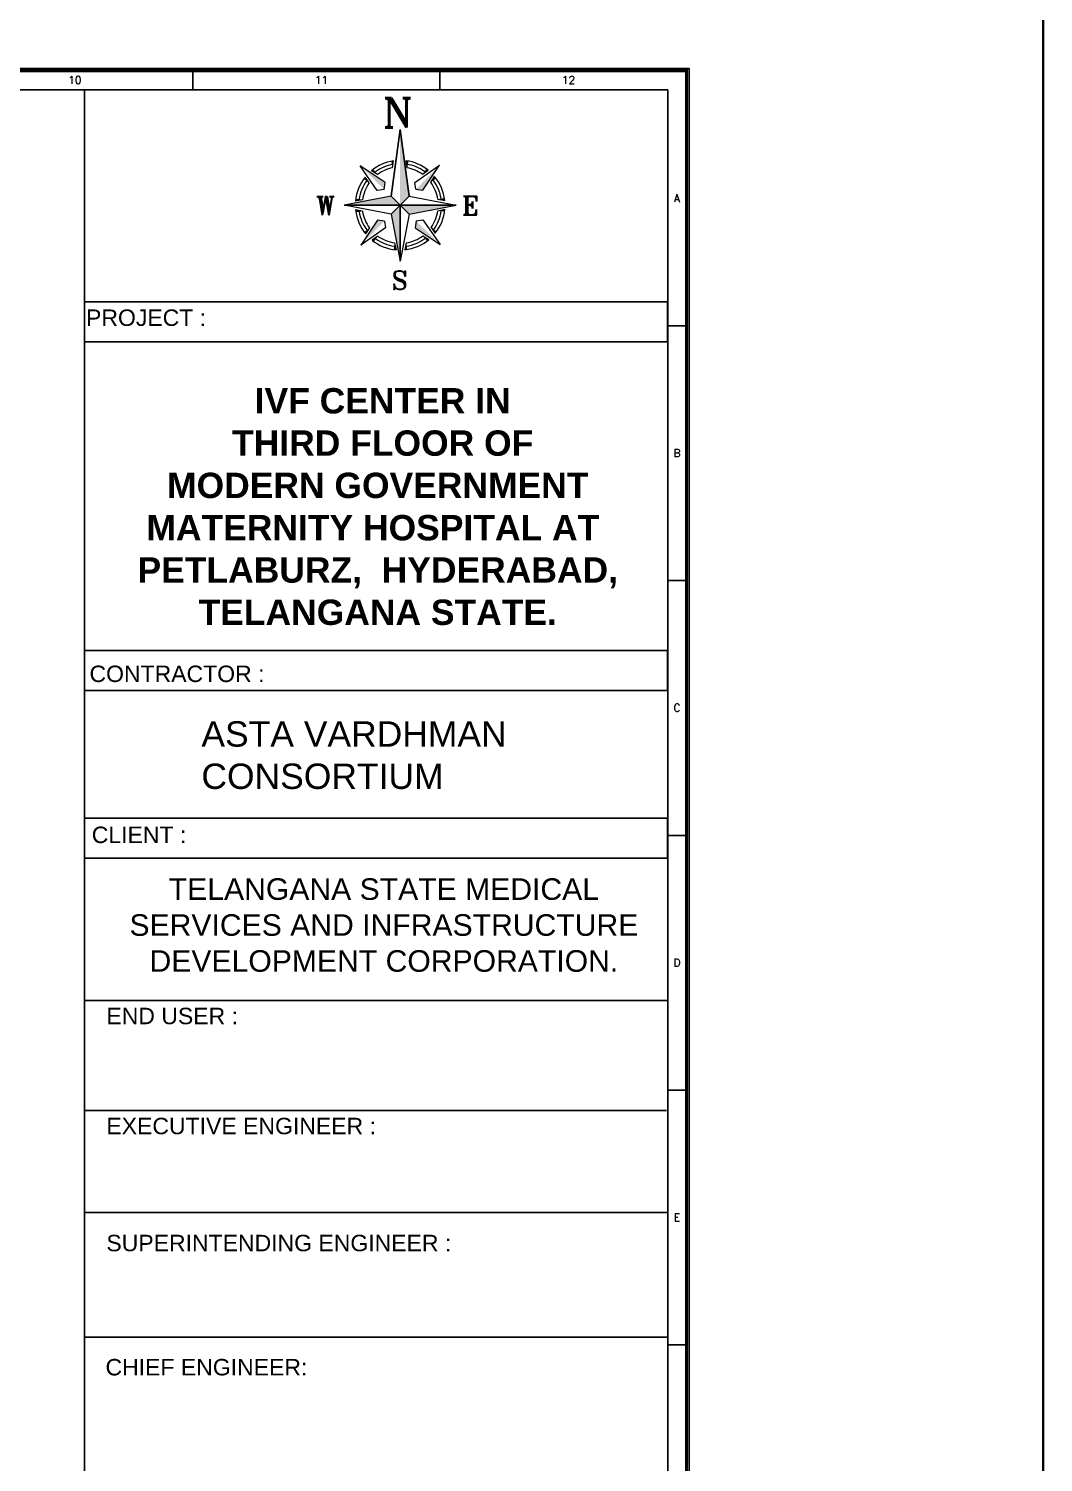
# Model space of a CAD drawing. Header units: millimetres. Extents: x 1380494 to 2061523, y -305664 to -174999.
# Drawn here: x 1937590 to 1955584, y -287881 to -262453 of the extents above; entities that cross this region are included whole.
import ezdxf
from ezdxf.enums import TextEntityAlignment as Align

# ---------------------------------------------------------------- set-up
doc = ezdxf.new("R2010")
doc.units = ezdxf.units.MM
doc.header["$LTSCALE"] = 600
doc.header["$MEASUREMENT"] = 0
doc.layers.add('AREA', color=193, linetype='Continuous', plot=False)
doc.layers.add('P-Wall', color=250, linetype='Continuous', lineweight=35)
for name, color, linetype in [('TEXT', 250, 'Continuous'), ('TITLE', 7, 'Continuous'), ('walls', 1, 'Continuous')]:
    doc.layers.add(name, color=color, linetype=linetype)
doc.styles.add('ARIAL', font='arial.ttf')
doc.styles.add('ROMANS', font='romans.shx')
doc.styles.add('RT', font='romant.shx')

# ---------------------------------------------------------------- blocks, each defined once
blk = doc.blocks.new('A$C66962185')
at = {"layer": 'TITLE', "color": 7}
for p, q in [((302.47, -140930.66), (302.47, -140928.36)), ((332.74, -140930.66), (332.74, -140928.36)), ((363, -140959.61), (360.7, -140959.61)), ((363, -140990.86), (360.7, -140990.86)), ((363, -141022.1), (360.7, -141022.1)), ((363, -141053.35), (360.7, -141053.35)), ((363, -141084.59), (360.7, -141084.59))]:
    blk.add_line(p, q, dxfattribs=at)
at = {"layer": 'TITLE'}
for p in [(2.14, -140930.66), (360.7, -141176.03)]:
    blk.add_line(p, (360.7, -140930.66), dxfattribs=at)
at = {"layer": 'TITLE', "color": 7, "const_width": 0.355}
blk.add_lwpolyline([(363, -140928.36), (363, -141178.33), (0, -141178.33), (0, -140928.36)], close=True, dxfattribs=at)
at = {"layer": 'TITLE', "color": 7, "style": 'ROMANS'}
for s, p in [('10', (287.99, -140929.48)), ('11', (318.25, -140929.48)), ('12', (348.51, -140929.48)), ('A', (361.83, -140943.96)), ('B', (361.83, -140975.21)), ('C', (361.83, -141006.45)), ('D', (361.83, -141037.7)), ('E', (361.83, -141068.94))]:
    blk.add_text(s, height=0.952, dxfattribs=at).set_placement(p, align=Align.MIDDLE)
blk = doc.blocks.new('A$C772B36EA')
at = {"layer": 'TITLE', "color": 5}
for p in [(-343, 338), (338, 343)]:
    blk.add_line(p, (0, 2877), dxfattribs=at)
at = {"layer": 'TITLE', "color": 8, "lineweight": 5}
for p, q in [((-287, 1418), (-252, 1683)), ((-287, 1418), (-252, 1683)), ((270, 1421), (233, 1686)), ((270, 1421), (233, 1686)), ((270, 1421), (233, 1686)), ((-566, 858), (-1516, 1493)), ((-866, 553), (-1516, 1493)), ((-865, 1160), (-1088, 1309)), ((553, 866), (1493, 1516)), ((847, 1173), (1068, 1326)), ((858, 566), (1493, 1516)), ((-1173, 847), (-1326, 1068)), ((-606, 597), (-866, 553)), ((-606, 597), (-566, 858)), ((597, 606), (553, 866)), ((597, 606), (858, 566)), ((1160, 865), (1309, 1088)), ((-343, 338), (-2128, 0)), ((-2128, 0), (0, 0)), ((0, 0), (-2128, 0)), ((-338, -343), (-2128, 0)), ((-1432, 209), (-1695, 156)), ((0, 0), (-343, 338)), ((-343, 338), (0, 0)), ((-338, -343), (0, 0)), ((0, 0), (-338, -343)), ((0, 0), (338, 343)), ((338, 343), (0, 0)), ((0, 0), (343, -338)), ((343, -338), (0, 0)), ((0, 0), (0, -2128)), ((0, -2128), (0, 0)), ((0, 0), (2128, 0)), ((2128, 0), (0, 0)), ((338, 343), (2128, 0)), ((343, -338), (2128, 0)), ((1428, 230), (1692, 182)), ((-1428, -230), (-1692, -182)), ((-338, -343), (0, -2128)), ((343, -338), (0, -2128)), ((1432, -209), (1695, -156)), ((-858, -566), (-1493, -1516)), ((-553, -866), (-1493, -1516)), ((-1160, -865), (-1309, -1088)), ((-597, -606), (-858, -566)), ((-597, -606), (-553, -866)), ((606, -597), (566, -858)), ((566, -858), (1516, -1493)), ((606, -597), (866, -553)), ((866, -553), (1516, -1493)), ((1173, -847), (1326, -1068)), ((-847, -1173), (-1068, -1326)), ((-209, -1432), (-156, -1695)), ((230, -1428), (182, -1692)), ((865, -1160), (1088, -1309))]:
    blk.add_line(p, q, dxfattribs=at)
for radius, start, end in [(1702, 98.5269, 129.7262), (1702, 51.1427, 82.1348), (1575, 99.8514, 126.7077), (1447, 101.4218, 126.7077), (1575, 54.1612, 80.8143), (1447, 54.1612, 79.2487), (1702, 141.1427, 174.7262), (1575, 144.1612, 171.7077), (1447, 144.1612, 171.7077), (1447, 9.1612, 36.7077), (1575, 9.1612, 36.7077), (1702, 6.1427, 39.7262), (1702, 186.1427, 219.7262), (1575, 189.1612, 216.7077), (1447, 189.1612, 216.7077), (1447, 324.1612, 351.7077), (1575, 324.1612, 351.7077), (1702, 321.1427, 354.7262), (1702, 231.1427, 264.7262), (1575, 234.1612, 261.7077), (1447, 234.1612, 261.7077), (1702, 276.1427, 309.7262), (1447, 279.1612, 306.7077), (1575, 279.1612, 306.7077)]:
    blk.add_arc((0, 0), radius, start, end, dxfattribs=at)
at = {"layer": 'TITLE', "color": 5}
blk.add_solid([(0, 2877), (338, 343), (0, 0)], dxfattribs=at)
at = {"layer": 'TITLE', "color": 8, "lineweight": 5}
for points in [[(-252, 1683), (-340, 1668), (-287, 1418)], [(233, 1686), (320, 1672), (270, 1421)], [(-1516, 1493), (-566, 858), (-606, 597)], [(-1088, 1309), (-1017, 1365), (-865, 1160)], [(1493, 1516), (858, 566), (597, 606)], [(1068, 1326), (997, 1380), (847, 1173)], [(-1326, 1068), (-1380, 997), (-1173, 847)], [(1309, 1088), (1365, 1017), (1160, 865)], [(-2128, 0), (-343, 338), (0, 0)], [(-1684, 245), (-1695, 156), (-1432, 209)], [(0, -2128), (-338, -343), (0, 0)], [(2128, 0), (343, -338), (0, 0)], [(1680, 271), (1692, 182), (1428, 230)], [(-1680, -271), (-1692, -182), (-1428, -230)], [(1684, -245), (1695, -156), (1432, -209)], [(-1493, -1516), (-858, -566), (-597, -606)], [(-1309, -1088), (-1365, -1017), (-1160, -865)], [(1516, -1493), (566, -858), (606, -597)], [(1326, -1068), (1380, -997), (1173, -847)], [(-1068, -1326), (-997, -1380), (-847, -1173)], [(-245, -1684), (-156, -1695), (-209, -1432)], [(271, -1680), (182, -1692), (230, -1428)], [(1088, -1309), (1017, -1365), (865, -1160)]]:
    blk.add_solid(points, dxfattribs=at)

msp = doc.modelspace()

# ---------------------------------------------------------------- linework, layer by layer
at = {"ltscale": 2}
for p, q in [((1948924.9162, -279690.2016), (1938582.9636, -279690.2016)), ((1948898.6902, -281642.0638), (1938582.9636, -281642.0638)), ((1938582.9636, -283448.9133), (1948924.9163, -283448.9133)), ((1938582.9636, -285661.8986), (1948924.9163, -285661.8986))]:
    msp.add_line(p, q, dxfattribs=at)
at = {"layer": 'AREA'}
for points in [[(1896705.253, -263157.5048), (1949301.957, -263157.5048), (1949301.957, -299404.0197), (1896705.253, -299404.0197)], [(1896750.253, -263202.5048), (1949256.957, -263202.5048), (1949256.957, -299359.0197), (1896750.253, -299359.0197)]]:
    msp.add_lwpolyline(points, close=True, dxfattribs=at)
at = {"layer": 'P-Wall', "color": 30, "true_color": 0xf8991e}
msp.add_lwpolyline([(1889146.9428, -256240.3228), (1955584.2618, -256240.3228), (1955584.2618, -305663.5816), (1889146.9428, -305663.5816)], close=True, dxfattribs=at)
at = {"layer": 'TITLE'}
msp.add_line((1938582.9636, -263534.5455), (1938582.9636, -299026.979), dxfattribs=at)
for points in [[(1938582.9636, -267299.2764), (1948921.1536, -267299.2764), (1948921.1536, -268008.7601), (1938582.9636, -268008.7601)], [(1938582.9636, -273480.8254), (1948921.1536, -273480.8254), (1948921.1536, -274190.3091), (1938582.9636, -274190.3091)], [(1938582.9636, -276458.3974), (1948921.1536, -276458.3974), (1948921.1536, -277167.8811), (1938582.9636, -277167.8811)]]:
    msp.add_lwpolyline(points, close=True, dxfattribs=at)

# ---------------------------------------------------------------- block references
at = {"layer": 'TITLE', "xscale": 144.6465675549349, "yscale": 144.6465665108379, "zscale": 144.6465669265092}
msp.add_blockref('A$C66962185', (1896750.253, 20121601.5523), dxfattribs=at)
at = {"layer": 'walls', "xscale": 0.4672758229201079, "yscale": 0.46727599959292, "zscale": 0.4672758834301755}
msp.add_blockref('A$C772B36EA', (1944177.9843, -265583.214), dxfattribs=at)

# ---------------------------------------------------------------- texts
at = {"layer": 'TEXT', "color": 7, "style": 'RT'}
for s, p in [('W', (1942684.6603, -265760.3344)), ('E', (1945275.1526, -265752.4124)), ('S', (1944027.2423, -267080.0691))]:
    msp.add_text(s, height=329.2738, dxfattribs=at).set_placement(p)
at = {"layer": 'TITLE', "color": 5, "style": 'RT'}
msp.add_text('N', height=519.3415, dxfattribs=at).set_placement((1943869.966, -264204.8623))
at = {"layer": 'TITLE', "color": 7, "style": 'ARIAL'}
for s, height, p in [('PROJECT :', 291.90184, (1938607.2734, -267724.9666)), ('CONTRACTOR :', 291.901836, (1938668.5265, -274041.1438)), ('CLIENT :', 291.90184, (1938708.9417, -276897.2329))]:
    msp.add_text(s, height=height, dxfattribs=at).set_placement(p)
at = {"layer": 'TITLE', "style": 'ARIAL'}
for s, insert, char_height, width, attachment_point in [('\\fArial|b1|i0|c0|p34; IVF CENTER IN\\P THIRD FLOOR OF \\PMODERN GOVERNMENT MATERNITY HOSPITAL AT  PETLABURZ,  HYDERABAD, TELANGANA STATE.', (1943780.7472, -268827.5953), 450, 10819.097673, 2), ('ASTA VARDHMAN CONSORTIUM', (1940653.1293, -274736.8131, -1105.3946), 450, 7121.263768, 1), ('{\\fArial|b0|i0|c0|p34;TELANGANA STATE MEDICAL SERVICES AND INFRASTRUCTURE DEVELOPMENT CORPORATION.}', (1943889.7136, -277522.2419), 382.5, 9196.233022, 2)]:
    msp.add_mtext(s, dxfattribs=dict(at, insert=insert, char_height=char_height, width=width, attachment_point=attachment_point))
at = {"layer": 'TITLE', "color": 7, "attachment_point": 1, "style": 'ARIAL'}
for s, insert, char_height, width in [('END USER :', (1938968.1297, -279817.9602), 291.90184, 5373.887), ('EXECUTIVE ENGINEER :', (1938968.1297, -281769.8225), 291.901836, 5373.887), ('{\\fArial|b0|i0|c0|p34;SUPERINTENDING ENGINEER :}', (1938968.1297, -283845.4113), 291.901836, 6674.738123), ('{\\fArial|b0|i0|c0|p34;CHIEF ENGINEER:}', (1938952.5854, -286047.5798), 291.901836, 5373.887)]:
    msp.add_mtext(s, dxfattribs=dict(at, insert=insert, char_height=char_height, width=width))

doc.saveas('drawing.dxf')
